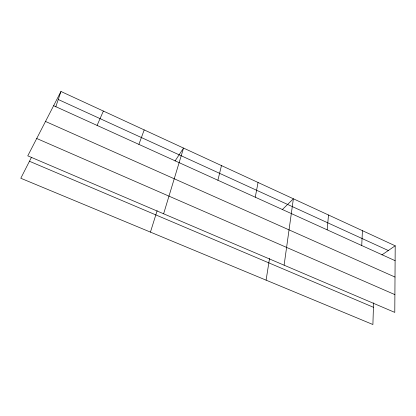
<?xml version="1.0" encoding="UTF-8"?>
<svg xmlns="http://www.w3.org/2000/svg" width="416" height="416" viewBox="0 0 416 416"><rect width="100%" height="100%" fill="white"/><g stroke="black" fill="none" stroke-linecap="round" stroke-linejoin="round"><path stroke-width="0.62" d="M395.2 245.799L394.789 312.4L27.773 155.844L60.96 91.478L395.2 245.799L381.935 254.894M373.563 302.843L372.897 324.522L20.8 178.256L31.512 157.227M361.728 245.518L362.43 230.667M327.148 229.824L328.51 215.01M284.107 265.184L293.379 198.786L282.251 209.664M266.094 280.15L269.532 258.445M255.263 197.2L258.06 182.478M217.89 180.237L221.468 165.589M163.618 213.793L183.544 148.075L175.037 161.013M150.436 232.107L157.144 210.657M55.76 106.891L60.96 91.478M138.887 144.383L144.206 129.917M97.089 125.408L103.371 111.062M29.458 161.262L373.428 307.273M36.722 138.486L394.898 294.627M45.505 121.451L395.008 277.056M53.633 105.69L395.106 260.671M58.256 99.502L388.31 250.526"/></g></svg>
